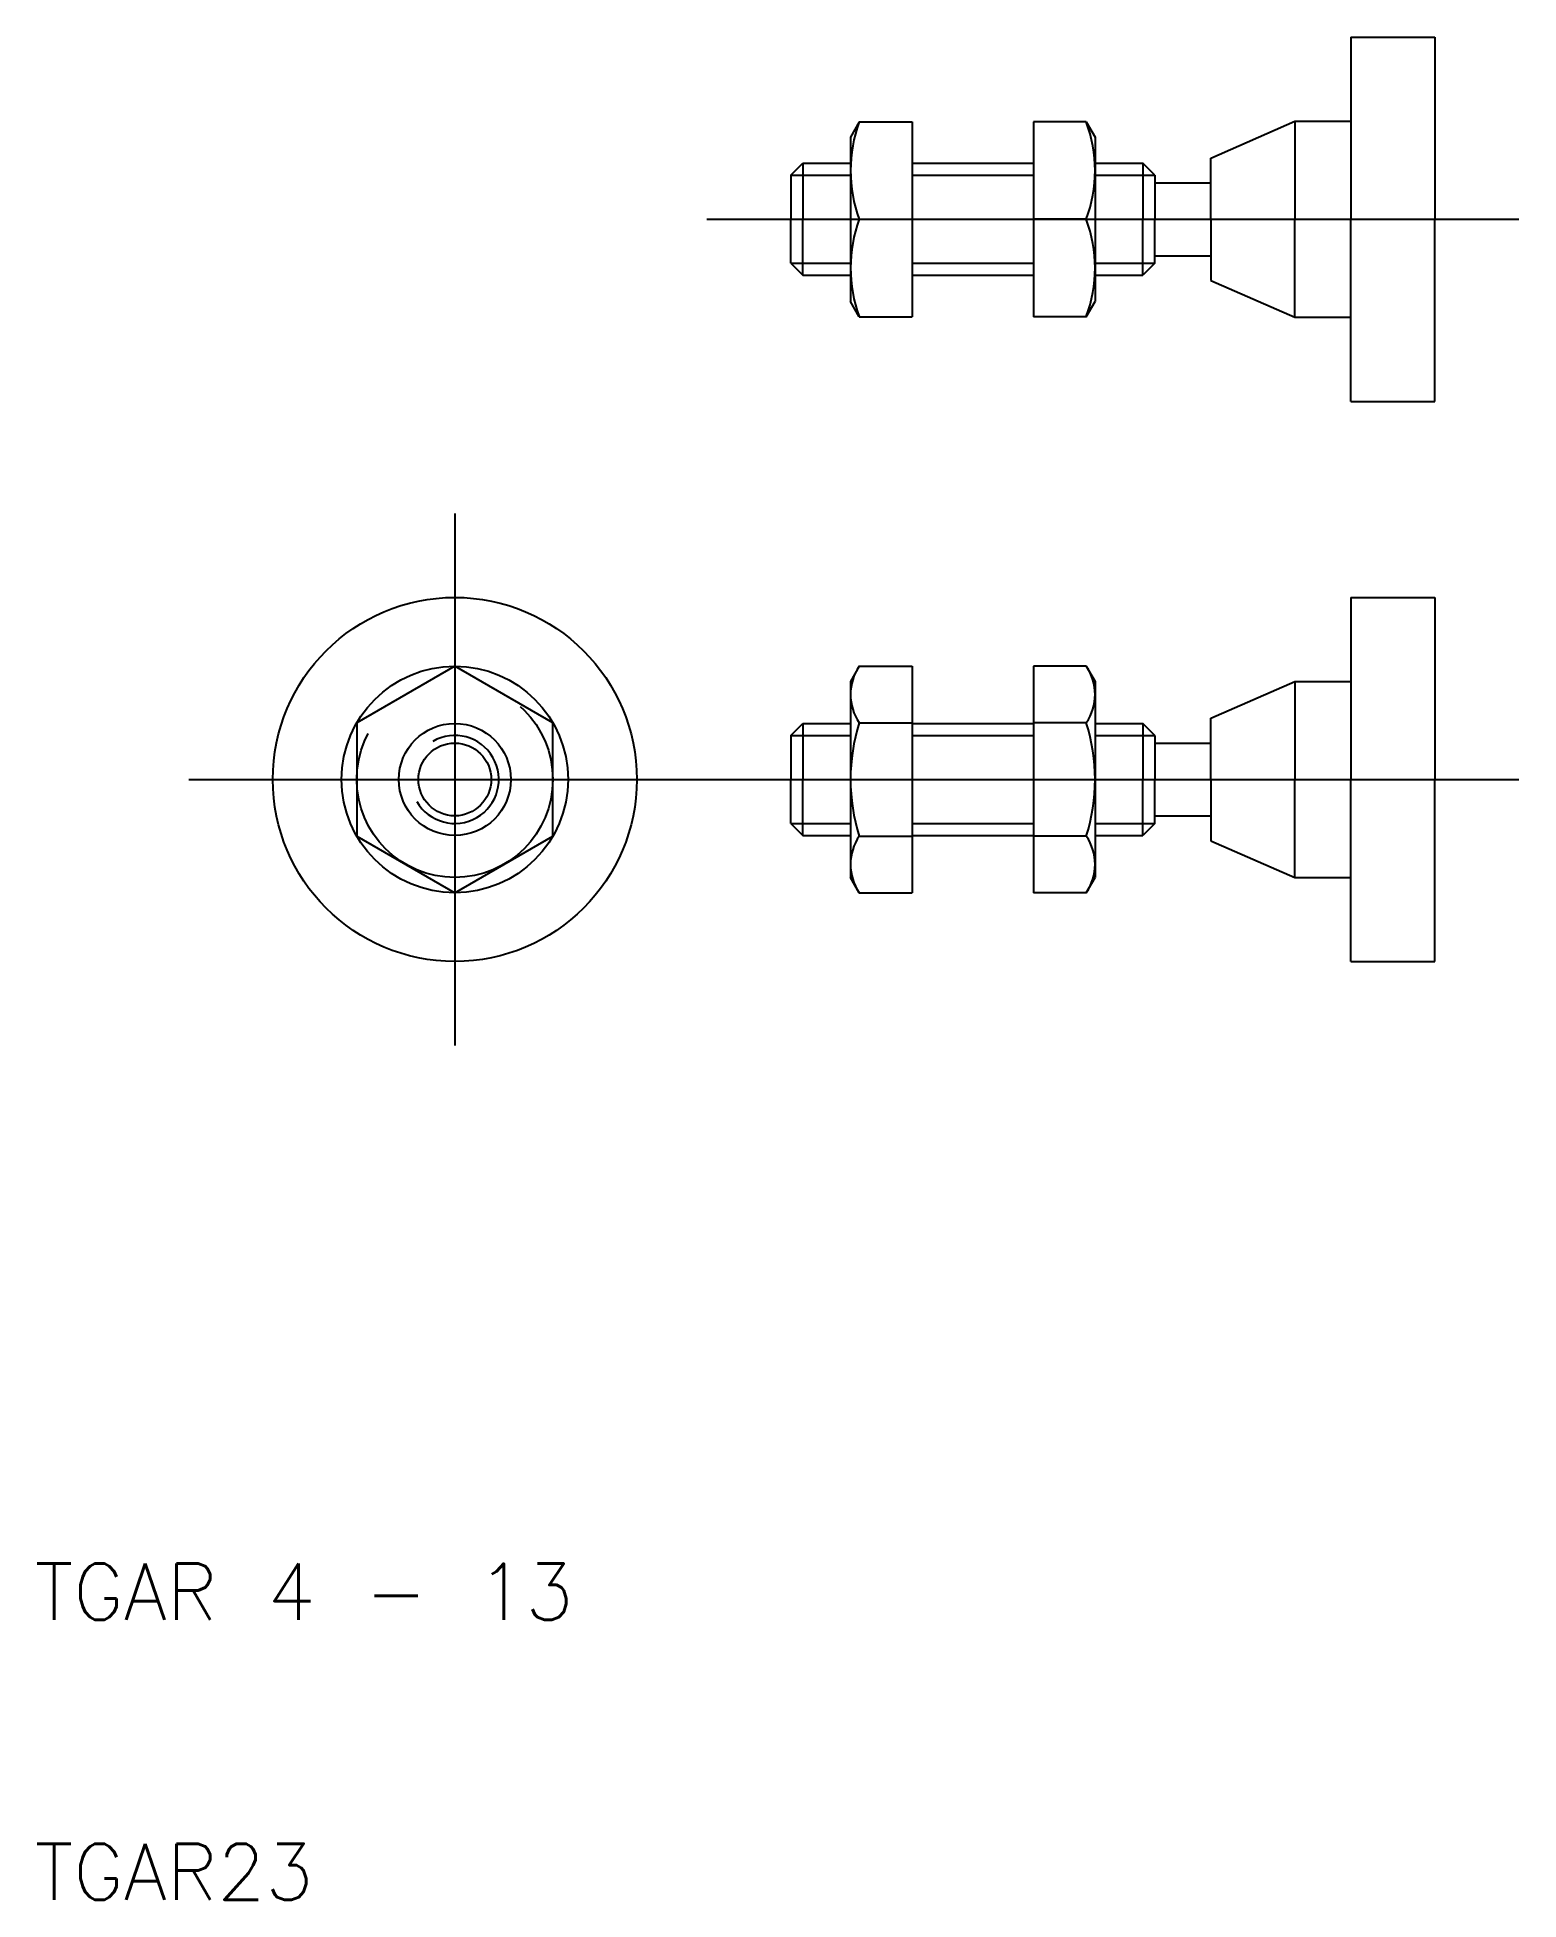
# Model space of a CAD drawing. Extents: x 10.1 to 63, y 10 to 76.5.
import ezdxf

# ---------------------------------------------------------------- set-up
doc = ezdxf.new("R2010")
doc.units = 0
doc.linetypes.add('CENTER', pattern=[50.8, 31.75, -6.35, 6.35, -6.35])
doc.linetypes.add('DASHED', pattern=[19.05, 12.7, -6.35])
doc.layers.get('0').update_dxf_attribs({"linetype": 'CONTINUOUS'})
doc.layers.add('CENTER', color=1, linetype='CENTER')
doc.styles.get("Standard").update_dxf_attribs({"font": 'txt.shx'})

msp = doc.modelspace()

# ---------------------------------------------------------------- linework, layer by layer
for p, q in [((57, 76.5), (60, 76.5)), ((57, 76.5), (57, 73.5)), ((60, 76.5), (60, 70)), ((39.446, 73.477), (39.133, 72.934)), ((39.446, 73.477), (41.333, 73.477)), ((41.333, 73.477), (41.333, 66.523)), ((45.667, 73.477), (45.667, 66.523)), ((47.554, 73.477), (45.667, 73.477)), ((47.554, 73.477), (47.867, 72.934)), ((52, 72.187), (55, 73.5)), ((55, 73.5), (55, 70)), ((55, 73.5), (57, 73.5)), ((57, 73.5), (57, 70)), ((39.133, 72.934), (39.133, 67.066)), ((47.867, 72.934), (47.867, 67.066)), ((37, 71.571), (37.43, 72)), ((37.43, 72), (37.43, 70)), ((37.43, 72), (39.133, 72)), ((41.333, 72), (45.667, 72)), ((47.867, 72), (49.571, 72)), ((49.571, 72), (49.571, 70)), ((50, 71.571), (49.571, 72)), ((52, 71.3), (52, 72.187)), ((37, 71.571), (37, 70)), ((50, 71.571), (50, 71.3)), ((50, 71.3), (50, 70)), ((50, 71.3), (52, 71.3)), ((52, 70), (52, 71.3)), ((37, 68.43), (37, 70)), ((37.43, 68), (37.43, 70)), ((39.446, 70), (41.333, 70)), ((47.554, 70), (45.667, 70)), ((49.571, 68), (49.571, 70)), ((50, 68.7), (50, 70)), ((52, 70), (52, 68.7)), ((55, 66.5), (55, 70)), ((57, 66.5), (57, 70)), ((60, 63.5), (60, 70)), ((50, 68.43), (50, 68.7)), ((50, 68.7), (52, 68.7)), ((52, 68.7), (52, 67.812)), ((37, 68.43), (37.43, 68)), ((37.43, 68), (39.133, 68)), ((41.333, 68), (45.667, 68)), ((47.867, 68), (49.571, 68)), ((50, 68.43), (49.571, 68)), ((52, 67.812), (55, 66.5)), ((39.446, 66.523), (39.133, 67.066)), ((39.446, 66.523), (41.333, 66.523)), ((47.554, 66.523), (45.667, 66.523)), ((47.554, 66.523), (47.867, 67.066)), ((55, 66.5), (57, 66.5)), ((57, 63.5), (57, 66.5)), ((57, 63.5), (60, 63.5)), ((57, 56.5), (60, 56.5)), ((57, 56.5), (57, 53.5)), ((60, 56.5), (60, 50)), ((25, 54.042), (21.499, 52.021)), ((28.501, 52.021), (25, 54.042)), ((39.446, 54.042), (39.133, 53.5)), ((39.446, 54.042), (41.333, 54.042)), ((41.333, 54.042), (41.333, 45.957)), ((45.667, 54.042), (45.667, 45.957)), ((47.554, 54.042), (45.667, 54.042)), ((47.554, 54.042), (47.867, 53.5)), ((39.133, 53.5), (39.133, 46.5)), ((47.867, 53.5), (47.867, 46.5)), ((52, 52.187), (55, 53.5)), ((55, 53.5), (55, 50)), ((55, 53.5), (57, 53.5)), ((57, 53.5), (57, 50)), ((21.499, 52.021), (21.499, 47.979)), ((28.501, 47.979), (28.501, 52.021)), ((37, 51.571), (37.43, 52)), ((37.43, 52), (37.43, 50)), ((37.43, 52), (39.133, 52)), ((39.446, 52.021), (41.333, 52.021)), ((41.333, 52), (45.667, 52)), ((47.554, 52.021), (45.667, 52.021)), ((47.867, 52), (49.571, 52)), ((49.571, 52), (49.571, 50)), ((50, 51.571), (49.571, 52)), ((52, 51.3), (52, 52.187)), ((37, 51.571), (37, 50)), ((50, 51.571), (50, 51.3)), ((50, 51.3), (50, 50)), ((50, 51.3), (52, 51.3)), ((52, 50), (52, 51.3)), ((37, 48.43), (37, 50)), ((37.43, 48), (37.43, 50)), ((49.571, 48), (49.571, 50)), ((50, 48.7), (50, 50)), ((52, 50), (52, 48.7)), ((55, 46.5), (55, 50)), ((57, 46.5), (57, 50)), ((60, 43.5), (60, 50)), ((50, 48.43), (50, 48.7)), ((50, 48.7), (52, 48.7)), ((52, 48.7), (52, 47.812)), ((21.499, 47.979), (25, 45.957)), ((25, 45.957), (28.501, 47.979)), ((37, 48.43), (37.43, 48)), ((37.43, 48), (39.133, 48)), ((39.446, 47.979), (41.333, 47.979)), ((41.333, 48), (45.667, 48)), ((47.554, 47.979), (45.667, 47.979)), ((47.867, 48), (49.571, 48)), ((50, 48.43), (49.571, 48)), ((52, 47.812), (55, 46.5)), ((39.446, 45.957), (39.133, 46.5)), ((39.446, 45.957), (41.333, 45.957)), ((47.554, 45.957), (45.667, 45.957)), ((47.554, 45.957), (47.867, 46.5)), ((55, 46.5), (57, 46.5)), ((57, 43.5), (57, 46.5)), ((57, 43.5), (60, 43.5))]:
    msp.add_line(p, q)
at = {"color": 3}
for p, q in [((37, 71.571), (39.133, 71.571)), ((41.333, 71.571), (45.667, 71.571)), ((47.867, 71.571), (50, 71.571)), ((37, 68.43), (39.133, 68.43)), ((41.333, 68.43), (45.667, 68.43)), ((47.867, 68.43), (50, 68.43)), ((37, 51.571), (39.133, 51.571)), ((41.333, 51.571), (45.667, 51.571)), ((47.867, 51.571), (50, 51.571)), ((37, 48.43), (39.133, 48.43)), ((41.333, 48.43), (45.667, 48.43)), ((47.867, 48.43), (50, 48.43))]:
    msp.add_line(p, q, dxfattribs=at)
for radius in [6.5, 4.043, 2]:
    msp.add_circle((25, 50), radius)
at = {"color": 3, "linetype": 'DASHED'}
for radius in [3.5, 1.3]:
    msp.add_circle((25, 50), radius, dxfattribs=at)
for centre, radius, start, end in [((44.117, 71.738), 4.983, 159.585, 200.415), ((42.883, 71.738), 4.983, 339.585, 20.415), ((44.117, 68.262), 4.983, 159.585, 200.415), ((42.883, 68.262), 4.983, 339.585, 20.415), ((40.921, 53.032), 1.788, 145.58352, 214.41648), ((46.079, 53.032), 1.788, 325.58352, 34.41648), ((45.816, 50), 6.683, 162.3948, 197.6052), ((41.184, 50), 6.683, 342.3948, 17.6052), ((40.921, 46.968), 1.788, 145.58352, 214.41648), ((46.079, 46.968), 1.788, 325.58352, 34.41648)]:
    msp.add_arc(centre, radius, start, end)
at = {"color": 3}
msp.add_arc((25, 50), 1.571, 210, 120, dxfattribs=at)
at = {"layer": 'CENTER'}
for p, q in [((34, 70), (63, 70)), ((25, 59.5), (25, 40.5)), ((15.5, 50), (34.5, 50)), ((34, 50), (63, 50))]:
    msp.add_line(p, q, dxfattribs=at)

# ---------------------------------------------------------------- texts
for s, p in [('TGAR 4 - 13', (10, 20)), ('TGAR23', (10, 10))]:
    msp.add_text(s, height=2).set_placement(p)

doc.saveas('drawing.dxf')
